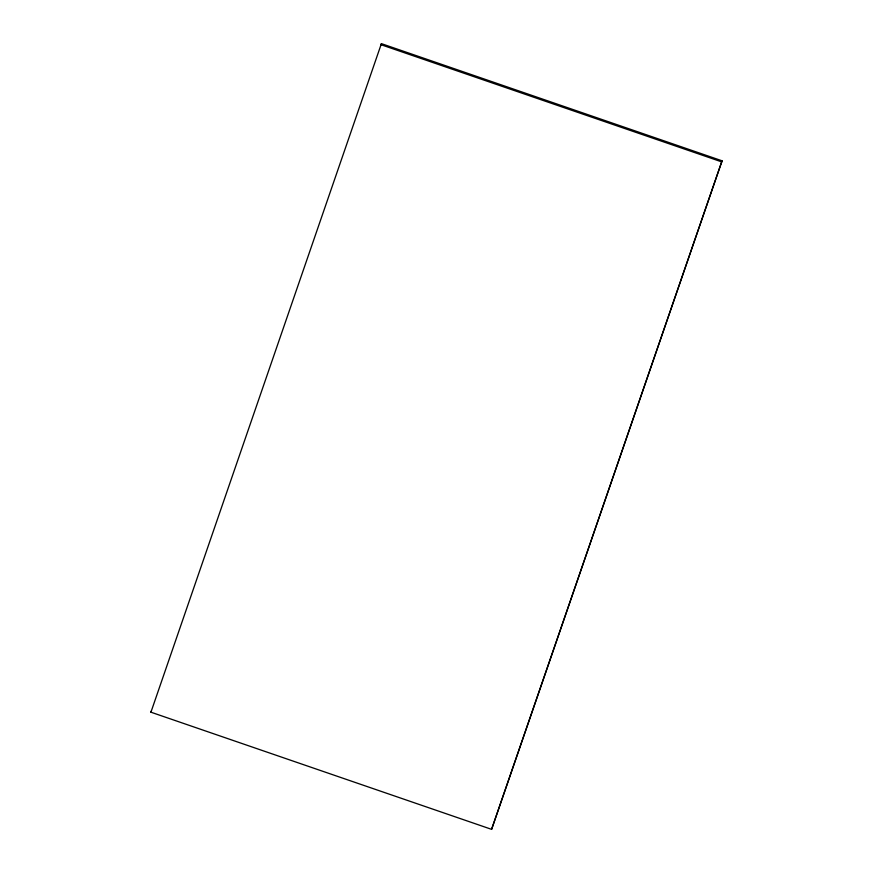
<?xml version="1.0" encoding="UTF-8"?>
<svg xmlns="http://www.w3.org/2000/svg" width="873" height="873" viewBox="0 0 873 873"><rect width="100%" height="100%" fill="white"/><g stroke="black" fill="none" stroke-linecap="round" stroke-linejoin="round"><path stroke-width="1.31" d="M150.931 712.193L381.403 43.65L722.069 160.807L491.597 829.35L150.931 712.193L151.28 711.124M381.403 43.65L381.054 44.719L721.72 161.876M491.597 829.35L722.069 160.807"/></g></svg>
